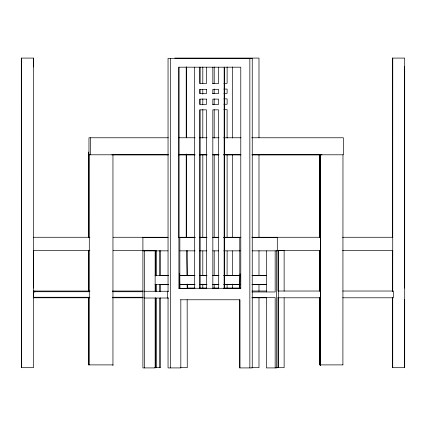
<?xml version="1.0" encoding="UTF-8"?>
<svg xmlns="http://www.w3.org/2000/svg" width="426" height="426" viewBox="0 0 426 426"><rect width="100%" height="100%" fill="white"/><g stroke="black" fill="none" stroke-linecap="round" stroke-linejoin="round"><path stroke-width="0.64" d="M33.462 288.056L33.462 250.632M392.729 250.632L392.538 288.226M33.462 66.957L33.5 58.085L21.3 58.085L21.332 367.686L33.5 367.686L33.5 58.085M239.769 288.285L240.051 273.838M239.806 288.285L239.769 237.5M174.788 58.085L258.987 58.085L258.987 137.726M392.5 58.085L392.538 237.271L392.5 58.085L404.7 58.085L404.7 367.686L392.5 367.686L392.5 297.252M21.327 66.957L21.524 288.226M212.915 83.336L214.209 83.336L214.209 66.957M223.847 83.336L227.122 83.336L227.122 66.957M212.824 83.56L218.559 83.56L218.533 67.186M223.847 89.071L227.122 89.071L227.095 93.395L223.847 93.395M212.915 93.395L214.209 93.395L214.182 89.071M212.824 93.619L218.559 93.619L218.559 89.3L212.824 89.3L212.851 93.619M223.847 98.88L227.122 98.88L227.122 104.237L223.847 104.237M212.915 104.237L214.209 104.237L214.182 98.88M212.824 104.466L218.559 104.466L218.559 99.109L212.824 99.109L212.851 104.466M223.847 109.61L227.122 109.61L227.095 138.136M168.297 137.768L88.965 137.768L88.965 154.792M178.387 137.768L195.119 137.768M199.4 137.768L207.095 137.768M212.707 137.768L219.07 137.768M223.629 137.768L241.025 137.768M251.665 137.768L343.372 137.768L343.372 154.792L251.952 154.792M88.528 154.792L168.297 154.792M178.387 154.792L195.023 154.792M199.4 154.792L206.993 154.792M212.707 154.792L218.969 154.792M223.629 154.792L240.924 154.792M111.788 154.84L168.339 154.84M178.984 154.84L194.954 154.84M199.608 154.84L206.929 154.84M212.909 154.84L218.9 154.84M223.554 154.84L240.855 154.84M252.165 154.84L322.024 154.84M33.233 237.271L89.913 237.271M113.13 237.271L167.871 237.271M178.622 237.271L195.167 237.271M199.325 237.271L207.02 237.271M212.899 237.271L218.873 237.271M223.597 237.271L240.605 237.271M251.803 237.271L320.645 237.271M342.467 237.271L392.767 237.271M142.566 237.5L168.046 237.5M178.526 237.5L195.081 237.5M199.602 237.5L206.844 237.5M212.771 237.5L218.698 237.5M223.719 237.5L240.951 237.5M252.117 237.5L277.299 237.5L277.299 250.855L252.117 250.855M277.166 250.488L284.131 250.488L284.131 291.198M33.233 250.632L89.913 250.632M113.13 250.632L143.168 250.632M276.943 250.632L320.645 250.632M342.467 250.632L392.767 250.632M142.902 250.712L155.144 250.712L155.144 291.256M142.566 250.855L168.046 250.855M179.847 250.855L195.081 250.855M199.602 250.855L206.844 250.855M212.771 250.855L218.698 250.855M223.719 250.855L240.291 250.855M155.208 275.372L156.528 275.372L156.528 250.488M168.174 275.372L159.468 275.372L159.468 250.632M179.431 275.372L194.788 275.372M199.389 275.372L206.764 275.372M212.696 275.372L218.74 275.372M224.007 275.372L240.035 275.372M251.952 275.372L266.649 275.372M155.064 275.595L168.371 275.595M179.681 275.595L195.039 275.595M199.645 275.595L207.015 275.595M212.952 275.595L218.996 275.595M223.597 275.595L240.285 275.595M252.208 275.595L266.234 275.595M155.208 284.44L156.528 284.44L156.528 291.709M168.174 284.44L159.468 284.44L159.468 291.709M179.431 284.44L194.788 284.44M199.389 284.44L206.764 284.44M212.696 284.44L218.74 284.44M224.007 284.44L240.035 284.44M251.952 284.44L266.649 284.44M155.064 284.664L168.371 284.664M179.681 284.664L195.039 284.664M199.645 284.664L207.015 284.664M212.952 284.664L218.996 284.664M223.597 284.664L240.285 284.664M252.208 284.664L266.234 284.664M187.19 284.115L187.264 288.056L195.007 288.056M199.549 288.056L206.605 288.056M212.915 288.056L218.698 288.056M223.847 288.056L240.36 288.056M240.786 288.285L178.909 288.285L179.847 288.455L179.847 237.5M194.639 288.455L178.909 288.455L178.909 67.186M199.283 288.455L206.583 288.455M212.558 288.455L218.533 288.455M223.842 288.455L240.786 288.455L240.786 67.186L178.872 67.186L178.872 237.5M33.196 291.027L89.955 291.027M112.395 291.027L143.109 291.027M252.064 291.027L266.639 291.027M278.237 291.027L320.762 291.027M342.69 291.027L393.342 291.027L393.342 297.79L342.69 297.79M144.414 291.256L168.664 291.256M89.769 291.741L33.35 291.741L33.35 297.252L89.769 297.252M112.656 291.741L143.141 291.741M251.995 291.964L275.159 291.964L275.159 250.855M112.656 297.252L143.141 297.252M251.995 297.476L275.159 297.476L275.159 367.915M33.196 297.79L89.955 297.79M112.395 297.79L143.109 297.79M252.064 297.79L266.639 297.79M278.237 297.79L320.762 297.79M144.414 298.014L168.664 298.014M21.332 299.547L21.518 367.686M404.482 299.547L404.668 367.686M187.158 299.712L187.264 367.686L180.331 367.686M180.502 299.771L239.913 299.771L239.913 367.915M113.023 364.89L88.528 364.89L88.528 297.737M342.973 364.89L319.622 364.89L319.622 297.737M112.954 365.652L112.954 154.792M154.681 367.686L160.618 367.686L160.618 297.918M251.777 367.686L258.987 367.686L258.987 297.849M276.144 367.686L284.131 367.686L284.131 297.849M187.227 288.056L187.264 284.115M186.54 250.632L187.025 275.579M179.554 273.284L179.847 288.455M404.609 66.957L404.588 288.056L404.551 66.957M392.767 58.085L392.729 291.373M392.729 297.657L392.729 367.686M392.538 291.373L392.538 250.632L392.5 291.075M392.538 297.657L392.538 367.686M342.973 154.792L342.903 364.89M320.421 154.792L320.352 365.652L320.352 154.792M319.702 154.792L319.702 237.234M319.702 250.531L319.702 291.091M319.702 297.737L319.702 364.89M319.622 154.792L319.622 237.234M319.622 250.531L319.622 291.091M278.391 250.488L278.391 367.686M277.976 250.632L277.976 291.075M277.976 297.252L277.976 367.686M276.628 250.855L276.628 367.915L266.415 367.915L266.415 297.476M266.415 250.855L266.415 291.964M258.987 154.319L258.987 237.271M258.987 250.632L258.987 275.239M258.987 284.547L258.987 291.198M249.854 58.314L249.854 367.915M239.769 299.771L239.769 367.915L252.245 367.915L252.245 58.314L168.046 58.314L168.046 291.427M232.442 66.957L232.468 138.003M232.468 154.601L232.442 237.596M232.442 250.877L232.468 275.441M232.442 284.073L232.468 288.056M227.122 154.718L227.095 237.639M227.122 250.909L227.095 275.452M227.122 284.078L227.095 288.056M218.559 288.285L218.533 109.839L212.824 109.839L212.851 288.285M214.209 109.61L214.182 138.136M214.209 154.718L214.182 237.639M214.209 250.909L214.182 275.452M214.209 284.078L214.182 288.056M212.824 67.186L212.851 83.56M206.413 67.186L206.44 83.56L199.911 83.56L199.911 67.186M206.413 288.285L206.44 109.839L199.911 109.839L199.911 288.285M202.819 66.957L202.792 83.56M202.792 89.535L202.819 94.183M202.819 98.827L202.792 104.807M202.819 109.45L202.792 138.003M202.819 154.601L202.792 237.596M202.819 250.877L202.792 275.441M202.792 284.073L202.819 288.056M199.938 67.186L199.938 83.56M199.938 89.3L199.938 93.619M199.938 99.109L199.938 104.466M199.938 109.839L199.938 288.285M194.57 67.186L194.591 288.285M187.264 250.632L187.264 275.579M186.284 66.957L186.284 137.481M186.284 154.111L186.284 237.271M186.247 66.957L186.247 137.481M186.247 154.111L186.247 237.271M180.821 299.771L180.821 367.915L168.046 367.915L168.046 298.078M170.517 58.314L170.517 367.915M167.402 291.256L167.402 298.014M160.618 250.632L160.618 275.164M160.618 284.446L160.618 291.741M159.468 298.312L159.468 367.686M156.528 298.312L156.528 367.686M155.336 250.632L155.362 275.904M155.336 284.44L155.362 291.863M155.362 297.849L155.336 367.686M155.144 298.014L155.144 367.915L142.902 367.915L142.902 237.5M144.414 250.712L144.414 367.915M90.573 137.768L90.573 154.792M89.322 154.792L89.258 364.89M88.603 154.792L88.603 237.234M88.603 250.531L88.603 291.091M88.603 297.737L88.603 364.89M88.528 152.013L88.528 237.234M88.528 250.531L88.528 291.091M34.804 291.027L34.804 292.257M21.55 58.085L21.55 367.686M21.375 66.957L21.412 288.056M206.44 89.3L199.911 89.3L199.911 93.619L206.44 93.619L206.44 89.3M206.44 99.109L199.911 99.109L199.911 104.466L206.44 104.466L206.413 99.109M224.241 288.285L224.241 67.186L224.214 288.285"/></g></svg>
